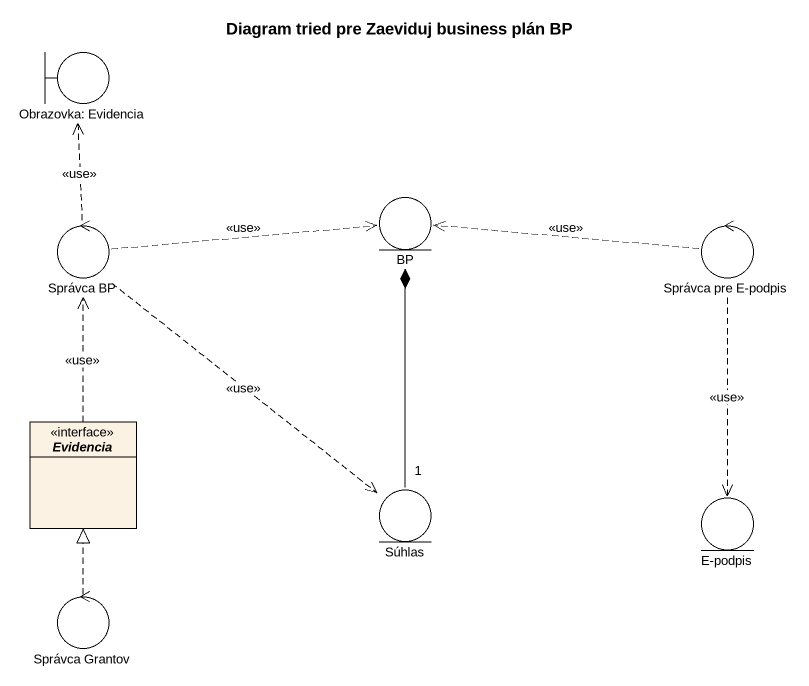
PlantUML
@startuml
title Diagram tried pre Zaeviduj business plán BP
allowmixing
hide circle
hide empty members
boundary "Obrazovka: Evidencia" as Obrazovka_Evidencia
control "Správca BP" as Správca_BP
entity BP
control "Správca pre E-podpis" as Správca_pre_E_podpis
interface Evidencia
entity Súhlas
entity "E-podpis" as E_podpis
control "Správca Grantov" as Správca_Grantov
Obrazovka_Evidencia <.. Správca_BP : <<use>>
Správca_BP .right.> BP : <<use>>
Správca_BP ..> Súhlas : <<use>>
Správca_pre_E_podpis .left.> BP : <<use>>
Správca_pre_E_podpis ..> E_podpis : <<use>>
Evidencia .up.> Správca_BP : <<use>>
Súhlas "1" -up-* BP
Správca_Grantov .up.|> Evidencia
@enduml
